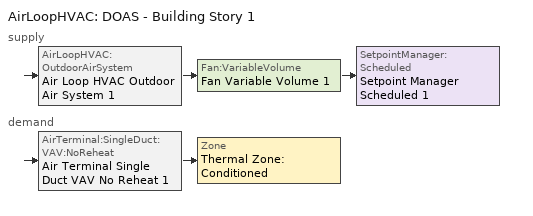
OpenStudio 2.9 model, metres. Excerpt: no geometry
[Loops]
AirLoopHVAC 'DOAS - Building Story 1'
 supply: AirLoopHVAC:OutdoorAirSystem 'Air Loop HVAC Outdoor Air System 1' > Fan:VariableVolume 'Fan Variable Volume 1' > SetpointManager:Scheduled 'Setpoint Manager Scheduled 1'
 demand: AirTerminal:SingleDuct:VAV:NoReheat 'Air Terminal Single Duct VAV No Reheat 1' > Zone 'Thermal Zone: Conditioned'
[Sizing:Zone]
Thermal Zone: Conditioned: Zone Cooling Design Supply Air Temperature Input Method=SupplyAirTemperature; Zone Cooling Design Supply Air Temperature {C}=14; Zone Cooling Design Supply Air Temperature Difference {deltaC}=11.11; Zone Heating Design Supply Air Temperature Input Method=SupplyAirTemperature; Zone Heating Design Supply Air Temperature {C}=40; Zone Heating Design Supply Air Temperature Difference {deltaC}=11.11; Zone Cooling Design Supply Air Humidity Ratio {kg-H2O/kg-air}=0.0085; Zone Heating Design Supply Air Humidity Ratio {kg-H2O/kg-air}=0.008; Cooling Design Air Flow Method=DesignDay; Heating Design Air Flow Method=DesignDay; Account for Dedicated Outdoor Air System=No; Dedicated Outdoor Air System Control Strategy=NeutralSupplyAir; Dedicated Outdoor Air Low Setpoint Temperature for Design {C}=autosize; Dedicated Outdoor Air High Setpoint Temperature for Design {C}=autosize
[Zone equipment]
Thermal Zone: Conditioned: Air Terminal Single Duct VAV No Reheat 1, Zone HVAC Terminal Unit Variable Refrigerant Flow 1
[AirLoopHVAC]
DOAS - Building Story 1: Availability Schedule=Ventilation Schedule; Design Supply Air Flow Rate {m3/s}=AutoSize
[Sizing:System]
DOAS - Building Story 1: Type of Load to Size On=VentilationRequirement; Design Outdoor Air Flow Rate {m3/s}=Autosize; Central Heating Maximum System Air Flow Ratio=0.3; Preheat Design Temperature {C}=7; Preheat Design Humidity Ratio {kg-H2O/kg-Air}=0.008; Precool Design Temperature {C}=12.8; Precool Design Humidity Ratio {kg-H2O/kg-Air}=0.008; Central Cooling Design Supply Air Temperature {C}=12.8; Central Heating Design Supply Air Temperature {C}=40; Sizing Option=NonCoincident; 100% Outdoor Air in Cooling=Yes; 100% Outdoor Air in Heating=Yes; Central Cooling Design Supply Air Humidity Ratio {kg-H2O/kg-Air}=0.0085; Central Heating Design Supply Air Humidity Ratio {kg-H2O/kg-Air}=0.008; Cooling Design Air Flow Method=DesignDay; Cooling Design Air Flow Rate {m3/s}=0; Heating Design Air Flow Method=DesignDay; Heating Design Air Flow Rate {m3/s}=0; System Outdoor Air Method=VentilationRateProcedure; Zone Maximum Outdoor Air Fraction=1; Cooling Supply Air Flow Rate Per Floor Area {m3/s-m2}=0.00996765; Cooling Fraction of Autosized Cooling Supply Air Flow Rate=1; Cooling Supply Air Flow Rate Per Unit Cooling Capacity {m3/s-W}=3.94755e-05; Heating Supply Air Flow Rate Per Floor Area {m3/s-m2}=0.00996765; Heating Fraction of Autosized Heating Supply Air Flow Rate=1; Heating Fraction of Autosized Cooling Supply Air Flow Rate=1; Heating Supply Air Flow Rate Per Unit Heating Capacity {m3/s-W}=3.15882e-05; Cooling Design Capacity Method=CoolingDesignCapacity; Cooling Design Capacity {W}=autosize; Cooling Design Capacity Per Floor Area {W/m2}=234.7; Fraction of Autosized Cooling Design Capacity=1; Heating Design Capacity Method=HeatingDesignCapacity; Heating Design Capacity {W}=autosize; Heating Design Capacity Per Floor Area {W/m2}=157; Fraction of Autosized Heating Design Capacity=1; Central Cooling Capacity Control Method=OnOff
[Fan:VariableVolume]
Fan Variable Volume 1: Availability Schedule=Always On Discrete; Fan Total Efficiency=0.69; Pressure Rise {Pa}=1125; Maximum Flow Rate {m3/s}=Autosize; Fan Power Minimum Flow Rate Input Method=FixedFlowRate; Fan Power Minimum Flow Fraction=0.6; Fan Power Minimum Air Flow Rate {m3/s}=0; Motor Efficiency=0.9; Motor In Airstream Fraction=1; Fan Power Coefficient 1=0.0407599; Fan Power Coefficient 2=0.088045; Fan Power Coefficient 3=-0.0729261; Fan Power Coefficient 4=0.94374; Fan Power Coefficient 5=0
[Controller:OutdoorAir]
Controller Outdoor Air 1: Minimum Outdoor Air Flow Rate {m3/s}=autosize; Maximum Outdoor Air Flow Rate {m3/s}=autosize; Economizer Control Type=NoEconomizer; Economizer Control Action Type=ModulateFlow; Economizer Maximum Limit Dry-Bulb Temperature {C}=28; Economizer Maximum Limit Enthalpy {J/kg}=64000; Economizer Minimum Limit Dry-Bulb Temperature {C}=-100; Lockout Type=NoLockout; Minimum Limit Type=FixedMinimum; Minimum Fraction of Outdoor Air Schedule=Always On Discrete; Maximum Fraction of Outdoor Air Schedule=Always On Discrete; Controller Mechanical Ventilation=Controller Mechanical Ventilation 1; High Humidity Control=No; Heat Recovery Bypass Control Type=BypassWhenOAFlowGreaterThanMinimum
[Controller:MechanicalVentilation]
Controller Mechanical Ventilation 1: Availability Schedule=Always On Discrete; Demand Controlled Ventilation=Yes; System Outdoor Air Method=ZoneSum
[AirLoopHVAC:OutdoorAirSystem]
Air Loop HVAC Outdoor Air System 1: Controller=Controller Outdoor Air 1
[SetpointManager:Scheduled]
Setpoint Manager Scheduled 1: Control Variable=Temperature; Schedule=DOAS Temperature Setpoint Schedule
[AirTerminal:SingleDuct:VAV:NoReheat]
Air Terminal Single Duct VAV No Reheat 1: Availability Schedule=Always On Discrete; Maximum Air Flow Rate {m3/s}=autosize; Zone Minimum Air Flow Input Method=Constant; Constant Minimum Air Flow Fraction=0.3; Control For Outdoor Air=No
[AirConditioner:VariableRefrigerantFlow]
VRF Heat Pump - Building Story 1: Availability Schedule=Always On Discrete; Gross Rated Total Cooling Capacity {W}=autosize; Gross Rated Cooling COP {W/W}=5; Minimum Outdoor Temperature in Cooling Mode {C}=-5; Maximum Outdoor Temperature in Cooling Mode {C}=43; Cooling Capacity Ratio Modifier Function of Low Temperature Curve=Air Conditioner Variable Refrigerant Flow 1 VRFCoolCapFT; Cooling Capacity Ratio Boundary Curve=Air Conditioner Variable Refrigerant Flow 1 VRFCoolCapFTBoundary; Cooling Capacity Ratio Modifier Function of High Temperature Curve=Air Conditioner Variable Refrigerant Flow 1 VRFCoolCapFTHi; Cooling Energy Input Ratio Modifier Function of Low Temperature Curve=Air Conditioner Variable Refrigerant Flow 1 VRFCoolEIRFT; Cooling Energy Input Ratio Boundary Curve=Air Conditioner Variable Refrigerant Flow 1 VRFCoolEIRFTBoundary; Cooling Energy Input Ratio Modifier Function of High Temperature Curve=Air Conditioner Variable Refrigerant Flow 1 VRFCoolEIRFTHi; Cooling Energy Input Ratio Modifier Function of Low Part-Load Ratio Curve=Air Conditioner Variable Refrigerant Flow 1 CoolingEIRLowPLR; Cooling Energy Input Ratio Modifier Function of High Part-Load Ratio Curve=Air Conditioner Variable Refrigerant Flow 1 CoolingEIRHiPLR; Cooling Combination Ratio Correction Factor Curve=Air Conditioner Variable Refrigerant Flow 1 CoolingCombRatio; Cooling Part-Load Fraction Correlation Curve=Air Conditioner Variable Refrigerant Flow 1 VRFCPLFFPLR; Gross Rated Heating Capacity {W}=autosize; Rated Heating Capacity Sizing Ratio {W/W}=1; Rated Heating COP {W/W}=5; Minimum Outdoor Temperature in Heating Mode {C}=-20; Maximum Outdoor Temperature in Heating Mode {C}=30; Heating Capacity Ratio Modifier Function of Low Temperature Curve=Air Conditioner Variable Refrigerant Flow 1 VRFHeatCapFT; Heating Capacity Ratio Boundary Curve=Air Conditioner Variable Refrigerant Flow 1 VRFHeatCapFTBoundary; Heating Capacity Ratio Modifier Function of High Temperature Curve=Air Conditioner Variable Refrigerant Flow 1 VRFHeatCapFTHi; Heating Energy Input Ratio Modifier Function of Low Temperature Curve=Air Conditioner Variable Refrigerant Flow 1 VRFHeatEIRFT; Heating Energy Input Ratio Boundary Curve=Air Conditioner Variable Refrigerant Flow 1 VRFHeatEIRFTBoundary; Heating Energy Input Ratio Modifier Function of High Temperature Curve=Air Conditioner Variable Refrigerant Flow 1 VRFHeatEIRFTHi; Heating Performance Curve Outdoor Temperature Type=WetBulbTemperature; Heating Energy Input Ratio Modifier Function of Low Part-Load Ratio Curve=Air Conditioner Variable Refrigerant Flow 1 HeatingEIRLowPLR; Heating Energy Input Ratio Modifier Function of High Part-Load Ratio Curve=Air Conditioner Variable Refrigerant Flow 1 HeatingEIRHiPLR; Heating Combination Ratio Correction Factor Curve=Air Conditioner Variable Refrigerant Flow 1 HeatingCombRatio; Heating Part-Load Fraction Correlation Curve=Air Conditioner Variable Refrigerant Flow 1 VRFCPLFFPLR; Minimum Heat Pump Part-Load Ratio=0.25; Zone Name for Master Thermostat Location=Thermal Zone: Conditioned; Master Thermostat Priority Control Type=LoadPriority; Heat Pump Waste Heat Recovery=No; Equivalent Piping Length used for Piping Correction Factor in Cooling Mode {m}=30.48; Vertical Height used for Piping Correction Factor {m}=10.668; Piping Correction Factor for Length in Cooling Mode Curve=Air Conditioner Variable Refrigerant Flow 1 CoolingLengthCorrectionFactor; Piping Correction Factor for Height in Cooling Mode Coefficient {1/m}=-0.000386; Equivalent Piping Length used for Piping Correction Factor in Heating Mode {m}=30.48; Piping Correction Factor for Height in Heating Mode Coefficient {1/m}=0; Crankcase Heater Power per Compressor {W}=15; Number of Compressors=3; Ratio of Compressor Size to Total Compressor Capacity {W/W}=0.33; Maximum Outdoor Dry-bulb Temperature for Crankcase Heater {C}=7; Defrost Strategy=Resistive; Defrost Control=Timed; Defrost Time Period Fraction=0.058333; Resistive Defrost Heater Capacity {W}=1e-07; Maximum Outdoor Dry-bulb Temperature for Defrost Operation {C}=7; Water Condenser Volume Flow Rate {m3/s}=autosize; Evaporative Condenser Effectiveness=0.9; Evaporative Condenser Air Flow Rate {m3/s}=autosize; Evaporative Condenser Pump Rated Power Consumption {W}=autosize; Basin Heater Capacity {W/K}=0; Basin Heater Setpoint Temperature {C}=2; Fuel Type=Electricity; Minimum Outdoor Temperature in Heat Recovery Mode {C}=0; Maximum Outdoor Temperature in Heat Recovery Mode {C}=20; Initial Heat Recovery Cooling Capacity Fraction {W/W}=0.5; Heat Recovery Cooling Capacity Time Constant {hr}=0.083; Initial Heat Recovery Cooling Energy Fraction {W/W}=1; Heat Recovery Cooling Energy Time Constant {hr}=0; Initial Heat Recovery Heating Capacity Fraction {W/W}=0.5; Heat Recovery Heating Capacity Time Constant {hr}=0.083; Initial Heat Recovery Heating Energy Fraction {W/W}=0.5; Heat Recovery Heating Energy Time Constant {hr}=0
[ZoneHVAC:TerminalUnit:VariableRefrigerantFlow]
Zone HVAC Terminal Unit Variable Refrigerant Flow 1: Terminal Unit Availability schedule=Always On Discrete; Supply Air Flow Rate During Cooling Operation {m3/s}=autosize; Supply Air Flow Rate When No Cooling is Needed {m3/s}=autosize; Supply Air Flow Rate During Heating Operation {m3/s}=autosize; Supply Air Flow Rate When No Heating is Needed {m3/s}=autosize; Outdoor Air Flow Rate During Cooling Operation {m3/s}=0; Outdoor Air Flow Rate During Heating Operation {m3/s}=0; Outdoor Air Flow Rate When No Cooling or Heating is Needed {m3/s}=0; Supply Air Fan Operating Mode Schedule=Always On Discrete; Supply Air Fan=Zone HVAC Terminal Unit Variable Refrigerant Flow 1 Fan; Cooling Coil=Zone HVAC Terminal Unit Variable Refrigerant Flow 1 Cooling Coil; Heating Coil=Zone HVAC Terminal Unit Variable Refrigerant Flow 1 Heating Coil; Zone Terminal Unit On Parasitic Electric Energy Use {W}=30; Zone Terminal Unit Off Parasitic Electric Energy Use {W}=20; Rated Total Heating Capacity Sizing Ratio {W/W}=1
[Coil:Cooling:DX:VariableRefrigerantFlow]
Zone HVAC Terminal Unit Variable Refrigerant Flow 1 Cooling Coil: Availability Schedule=Always On Discrete; Rated Total Cooling Capacity {W}=autosize; Rated Sensible Heat Ratio=autosize; Rated Air Flow Rate {m3/s}=autosize; Cooling Capacity Ratio Modifier Function of Temperature Curve=VRFTUCoolCapFT; Cooling Capacity Modifier Curve Function of Flow Fraction=VRFACCoolCapFFF
[Coil:Heating:DX:VariableRefrigerantFlow]
Zone HVAC Terminal Unit Variable Refrigerant Flow 1 Heating Coil: Availability Schedule=Always On Discrete; Rated Total Heating Capacity {W}=autosize; Rated Air Flow Rate {m3/s}=autosize; Heating Capacity Ratio Modifier Function of Temperature Curve=Coil Heating DX Variable Refrigerant Flow 1 VRFTUHeatCAPFT; Heating Capacity Modifier Function of Flow Fraction Curve=Coil Heating DX Variable Refrigerant Flow 1 VRFACCoolCapFFF
[Fan:OnOff]
Zone HVAC Terminal Unit Variable Refrigerant Flow 1 Fan: Availability Schedule=Always On Discrete; Fan Total Efficiency=0.6; Pressure Rise {Pa}=300; Maximum Flow Rate {m3/s}=autosize; Motor Efficiency=0.8; Motor In Airstream Fraction=1; Fan Power Ratio Function of Speed Ratio Curve=Fan On Off Power Curve; Fan Efficiency Ratio Function of Speed Ratio Curve=Fan On Off Efficiency Curve
[HeatExchanger:AirToAir:SensibleAndLatent]
ERV HX: Availability Schedule=Always On Discrete hvac_library; Nominal Supply Air Flow Rate {m3/s}=autosize; Sensible Effectiveness at 100% Heating Air Flow=0.76; Latent Effectiveness at 100% Heating Air Flow=0.68; Sensible Effectiveness at 75% Heating Air Flow=0.81; Latent Effectiveness at 75% Heating Air Flow=0.73; Sensible Effectiveness at 100% Cooling Air Flow=0.76; Latent Effectiveness at 100% Cooling Air Flow=0.68; Sensible Effectiveness at 75% Cooling Air Flow=0.81; Latent Effectiveness at 75% Cooling Air Flow=0.73; Nominal Electric Power {W}=0; Supply Air Outlet Temperature Control=No; Heat Exchanger Type=Plate; Frost Control Type=None; Threshold Temperature {C}=1.7; Economizer Lockout=Yes
[Schedule:Constant] Value=1
Always On Discrete; Always On Discrete hvac_library
[Schedule:Ruleset]
Name | Default Day Schedule | Summer Design Day Schedule | Winter Design Day Schedule
Ventilation Schedule | New Office Ventilation Schedule Weekday | New Office Ventilation Schedule Summer Design Day | New Office Ventilation Schedule Winter Design Day
DOAS Temperature Setpoint Schedule | DOAS Temperature Setpoint Schedule All Days
[Schedule:Day]
New Office Ventilation Schedule Weekday; New Office Ventilation Schedule Winter Design Day; New Office Ventilation Schedule Summer Design Day: 24, 0, 1
New Office Ventilation Schedule Saturday: 7, 0, 0, 18, 0, 1, 24, 0, 0
New Office Ventilation Schedule Sunday: 24, 0, 0
DOAS Temperature Setpoint Schedule All Days: 24, 0, 21.111
[Schedule:Rule] Schedule Ruleset=Ventilation Schedule; Date Specification Type=DateRange; Start Month=1; Start Day=1; End Month=12; End Day=31
Name | Rule Order | Day Schedule | Apply Saturday | Apply Sunday
New Office Ventilation Schedule Saturday Rule | 1 | New Office Ventilation Schedule Saturday | Yes
New Office Ventilation Schedule Sunday Rule | 0 | New Office Ventilation Schedule Sunday |  | Yes
[Curve:Biquadratic]
Name | Coefficient1 Constant | Coefficient2 x | Coefficient3 x**2 | Coefficient4 y | Coefficient5 y**2 | Coefficient6 x*y | Minimum Value of x | Maximum Value of x | Minimum Value of y | Maximum Value of y | Minimum Curve Output | Maximum Curve Output
Air Conditioner Variable Refrigerant Flow 1 VRFCoolCapFT | 0.576883 | 0.017448 | 0.000583269 | -1.76324e-06 | -7.474e-09 | -1.30413e-07 | 15 | 24 | -5 | 23
Air Conditioner Variable Refrigerant Flow 1 VRFCoolCapFTHi | 0.686736 | 0.0207631 | 0.0005447 | -0.0016218 | -4.259e-07 | -0.0003392 | 15 | 24 | 16 | 43
Air Conditioner Variable Refrigerant Flow 1 VRFCoolEIRFT | 0.989011 | -0.0234797 | 0.000199711 | 0.00596834 | -1.0289e-07 | -0.00015686 | 15 | 24 | -5 | 23
Air Conditioner Variable Refrigerant Flow 1 VRFCoolEIRFTHi | -1.43951 | 0.161985 | -0.00349118 | 0.0269443 | 0.000134616 | -0.000671494 | 15 | 23.9 | 16.8 | 43.3
Air Conditioner Variable Refrigerant Flow 1 VRFHeatCapFT | 1.01209 | -0.00124676 | -0.000127185 | 0.0267564 | -4.986e-07 | -0.000263524 | 21.1 | 27.2 | -20 | 3.33
Air Conditioner Variable Refrigerant Flow 1 VRFHeatCapFTHi | 2.58599 | -0.0953227 | 0.000955329 | 0 | 0 | 0 | 21.1 | 27.2 | -9.44 | 15
Air Conditioner Variable Refrigerant Flow 1 VRFHeatEIRFT | 0.722429 | 0.00345666 | 0.000650703 | -0.00264354 | 0.00124648 | -0.000100916 | 21.1 | 27.2 | -20 | 3.33
Air Conditioner Variable Refrigerant Flow 1 VRFHeatEIRFTHi | 1.38857 | -0.0229771 | 0.000537274 | -0.0273937 | 0.000403043 | -5.9786e-05 | 21.1 | 27.2 | 0 | 1
Air Conditioner Variable Refrigerant Flow 1 CoolingLengthCorrectionFactor | 2.03882 | -0.00242606 | 3.5512e-06 | -1.68581 | 0.668703 | -4.5706e-05 | 7.62 | 182.88 | 0.8 | 1.5
VRFTUCoolCapFT | 0.0585884 | 0.0587397 | -0.000210275 | 0.010937 | -0.000121955 | -0.000524662 | 15 | 23.89 | 20 | 43.33 | 0.8083 | 1.2583
Coil Heating DX Variable Refrigerant Flow 1 VRFTUHeatCAPFT | 0.375444 | 0.0668191 | -0.00194171 | 0.0442618 | -0.000400958 | -0.00148198 | 21.11 | 27.22 | -15 | 18.33 | 0.6074 | 1
[Curve:Quadratic] Coefficient1 Constant=0.8; Coefficient2 x=0.2; Coefficient3 x**2=0; Minimum Value of x=0.5; Maximum Value of x=1.5
VRFACCoolCapFFF; Coil Heating DX Variable Refrigerant Flow 1 VRFACCoolCapFFF
[Curve:Cubic]
Name | Coefficient1 Constant | Coefficient2 x | Coefficient3 x**2 | Coefficient4 x**3 | Minimum Value of x | Maximum Value of x
Air Conditioner Variable Refrigerant Flow 1 VRFCoolCapFTBoundary | 25.73 | -0.0315004 | -0.014166 | 0 | 11 | 30
Air Conditioner Variable Refrigerant Flow 1 VRFCoolEIRFTBoundary | 25.7347 | -0.0315004 | -0.014166 | 0 | 15 | 24
Air Conditioner Variable Refrigerant Flow 1 CoolingEIRLowPLR | 0.454123 | -0.172969 | 1.08287 | -0.361848 | 0.5 | 1
Air Conditioner Variable Refrigerant Flow 1 CoolingEIRHiPLR; Air Conditioner Variable Refrigerant Flow 1 HeatingEIRHiPLR | 1 | 0 | 0 | 0 | 1 | 1.5
Air Conditioner Variable Refrigerant Flow 1 CoolingCombRatio | 0.576593 | 0.634941 | -0.307609 | 0.0960753 | 1 | 1.5
Air Conditioner Variable Refrigerant Flow 1 VRFCPLFFPLR | 0.85 | 0.15 | 0 | 0 | 1 | 1
Air Conditioner Variable Refrigerant Flow 1 VRFHeatCapFTBoundary; Air Conditioner Variable Refrigerant Flow 1 VRFHeatEIRFTBoundary | 58.577 | -3.0255 | 0.0193 | 0 | 15 | 23.9
Air Conditioner Variable Refrigerant Flow 1 HeatingEIRLowPLR | 0.392474 | 0.0760164 | 0.698324 | -0.168841 | 0.5 | 1
Air Conditioner Variable Refrigerant Flow 1 HeatingCombRatio | 0.76672 | 0.26173 | -0.015911 | -0.0125388 | 1 | 1.5
Fan On Off Efficiency Curve | 1 | 0 | 0 | 0 | 0 | 1
[Curve:Exponent]
Fan On Off Power Curve: Coefficient1 Constant=1; Coefficient2 Constant=0; Coefficient3 Constant=0; Minimum Value of x=0; Maximum Value of x=1
